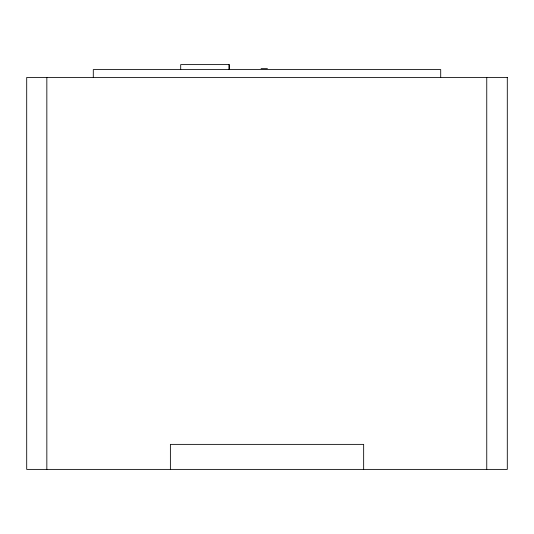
<?xml version="1.0" encoding="UTF-8"?>
<svg xmlns="http://www.w3.org/2000/svg" width="534" height="534" viewBox="0 0 534 534"><rect width="100%" height="100%" fill="white"/><g stroke="black" fill="none" stroke-linecap="round" stroke-linejoin="round"><path stroke-width="0.8" d="M261.086 68.639L267.421 68.639M486.754 77.463L486.754 469.393M440.704 77.463L440.704 69.6L93.296 69.6L93.296 77.463M363.654 469.393L363.654 444.375L170.386 444.375L170.386 469.393M229.333 69.6L229.333 64.607L180.692 64.607L180.692 69.6M228.979 64.607L228.979 69.6M46.838 77.463L46.838 469.393M507.3 77.463L26.7 77.463L26.7 469.393L507.3 469.393L507.3 77.463"/></g></svg>
